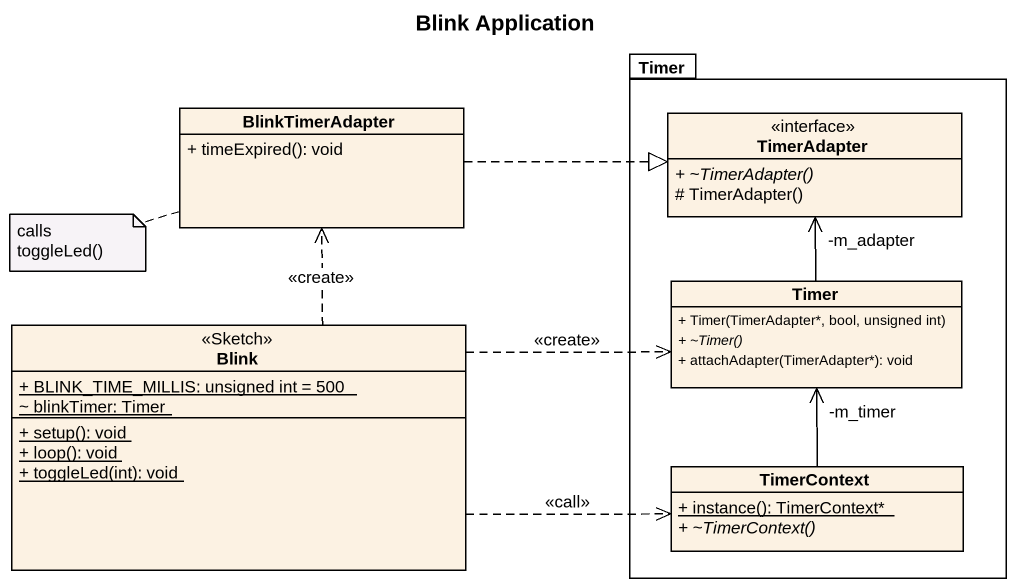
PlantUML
@startuml
title Blink Application
hide circle
hide empty members
skinparam classAttributeIconSize 0
package Timer {
  class TimerAdapter <<interface>> {
    {abstract} + ~TimerAdapter()
    # TimerAdapter()
  }
  class "Timer" as Timer_2 {
    + Timer(TimerAdapter*, bool, unsigned int)
    {abstract} + ~Timer()
    + attachAdapter(TimerAdapter*): void
  }
  class TimerContext {
    {static} + instance(): TimerContext*
    {abstract} + ~TimerContext()
  }
}
class BlinkTimerAdapter {
  + timeExpired(): void
}
class Blink <<Sketch>> {
  {static} + BLINK_TIME_MILLIS: unsigned int = 500
  {static} ~ blinkTimer: Timer
  {static} + setup(): void
  {static} + loop(): void
  {static} + toggleLed(int): void
}
BlinkTimerAdapter .right.|> TimerAdapter
Timer_2 -up-> "-m_adapter" TimerAdapter
Blink .up.> BlinkTimerAdapter : <<create>>
Blink .right.> Timer_2 : <<create>>
Blink .right.> TimerContext : <<call>>
TimerContext -up-> "-m_timer" Timer_2
note left of BlinkTimerAdapter : calls toggleLed()
@enduml
